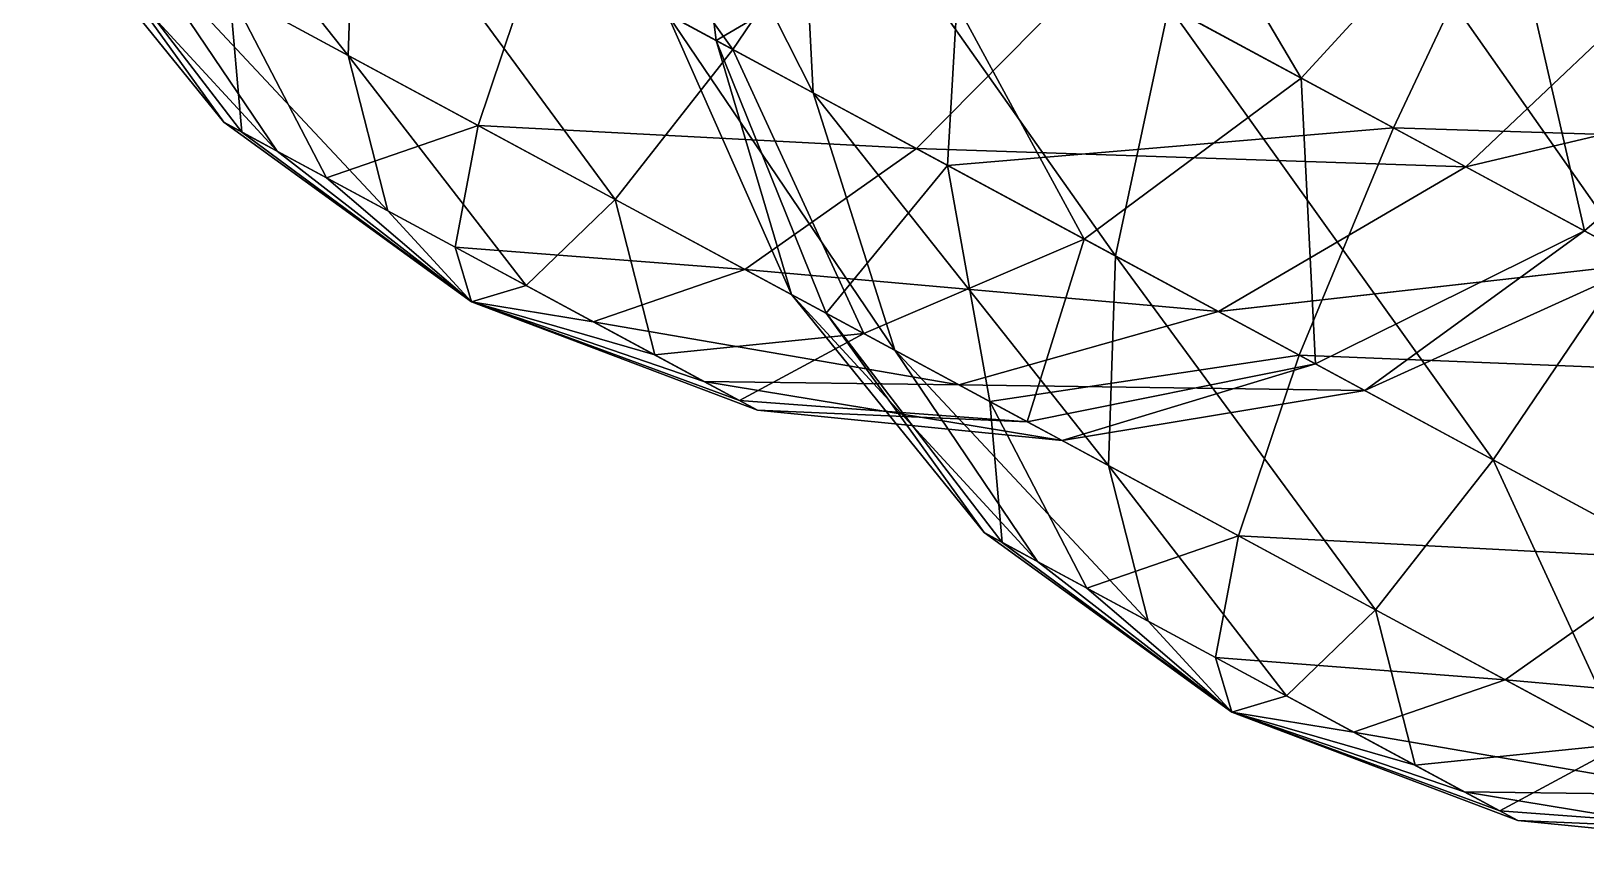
# Model space of a CAD drawing. Header units: metres. Extents: x -386 to 289, y -317 to 299.
# Drawn here: x -149.41 to -109.94, y -212.95 to -192.14 of the extents above; entities that cross this region are included whole.
import ezdxf

# ---------------------------------------------------------------- set-up
doc = ezdxf.new("R2010")
doc.units = ezdxf.units.M

msp = doc.modelspace()

# ---------------------------------------------------------------- linework, layer by layer
for points in [[(-139.82791, -181.10225, -522.39404), (-141.17772, -187.43388, -526.8011), (-131.595, -192.60445, -525.3821), (-131.5949, -192.60434, -525.38196)], [(-139.82791, -181.10225, -522.39404), (-131.595, -192.60445, -525.3821), (-128.0915, -187.43486, -520.6561), (-128.0914, -187.43475, -520.656)], [(-124.30803, -181.25484, -517.68524), (-128.0915, -187.43486, -520.6561), (-117.162735, -193.33171, -525.819), (-117.162636, -193.3316, -525.81885)], [(-124.30803, -181.25484, -517.68524), (-117.162735, -193.33171, -525.819), (-112.11856, -187.83192, -523.44366), (-112.11846, -187.83182, -523.44354)], [(-107.88292, -181.2946, -522.6335), (-112.11856, -187.83192, -523.44366), (-104.096054, -192.16063, -535.3559), (-104.095955, -192.16052, -535.3558)], [(-148.8522, -183.29295, -533.47437), (-146.78241, -189.82706, -537.2632), (-141.35573, -192.75513, -532.54443), (-141.35562, -192.75502, -532.5443)], [(-148.8522, -183.29295, -533.47437), (-141.35573, -192.75513, -532.54443), (-141.17772, -187.43388, -526.8011), (-141.17761, -187.43378, -526.80096)], [(-134.47034, -183.99304, -711.2679), (-133.26158, -191.7052, -711.89636), (-129.55174, -193.70692, -701.75696), (-129.55164, -193.70682, -701.75684)], [(-134.47034, -183.99304, -711.2679), (-129.55174, -193.70692, -701.75696), (-129.92673, -186.44464, -698.8497), (-129.92662, -186.44453, -698.84955)], [(-118.097824, -184.60568, -687.9063), (-120.52745, -191.51622, -690.67664), (-108.79105, -197.84883, -688.9387), (-108.790955, -197.84872, -688.9386)], [(-118.097824, -184.60568, -687.9063), (-108.79105, -197.84883, -688.9387), (-105.00757, -191.66881, -685.96783), (-105.00747, -191.6687, -685.9677)], [(-132.94084, -184.81831, -724.60376), (-132.01276, -192.37903, -722.78503), (-133.26158, -191.7052, -711.89636), (-133.26147, -191.7051, -711.89624)], [(-125.748055, -188.69933, -735.28394), (-132.01276, -192.37903, -722.78503), (-132.94084, -184.81831, -724.60376), (-132.94073, -184.8182, -724.60364)], [(-129.92673, -186.44464, -698.8497), (-129.55174, -193.70692, -701.75696), (-121.877266, -197.84785, -695.0837), (-121.87717, -197.84775, -695.08356)], [(-129.92673, -186.44464, -698.8497), (-121.877266, -197.84785, -695.0837), (-120.52745, -191.51622, -690.67664), (-120.52735, -191.51611, -690.6765)], [(-141.17772, -187.43388, -526.8011), (-141.35573, -192.75513, -532.54443), (-134.57971, -196.41127, -531.5411), (-134.5796, -196.41116, -531.54095)], [(-141.17772, -187.43388, -526.8011), (-134.57971, -196.41127, -531.5411), (-131.595, -192.60445, -525.3821), (-131.5949, -192.60434, -525.38196)], [(-128.0915, -187.43486, -520.6561), (-131.595, -192.60445, -525.3821), (-122.671684, -197.41919, -529.59753), (-122.671585, -197.41908, -529.5974)], [(-128.0915, -187.43486, -520.6561), (-122.671684, -197.41919, -529.59753), (-117.162735, -193.33171, -525.819), (-117.162636, -193.3316, -525.81885)], [(-112.11856, -187.83192, -523.44366), (-117.162735, -193.33171, -525.819), (-109.969955, -197.21274, -536.49915), (-109.96986, -197.21263, -536.499)], [(-112.11856, -187.83192, -523.44366), (-109.969955, -197.21274, -536.49915), (-104.096054, -192.16063, -535.3559), (-104.095955, -192.16052, -535.3558)], [(-111.73118, -188.04094, -743.41766), (-114.819275, -194.59618, -740.4468), (-125.748055, -188.69933, -735.28394), (-125.747955, -188.69922, -735.2838)], [(-98.64093, -195.10406, -741.4792), (-114.819275, -194.59618, -740.4468), (-111.73118, -188.04094, -743.41766), (-111.73108, -188.04083, -743.41754)], [(-94.61069, -188.45592, -742.42413), (-98.64093, -195.10406, -741.4792), (-111.73118, -188.04094, -743.41766), (-111.73108, -188.04083, -743.41754)], [(-148.5226, -188.88809, -552.13226), (-144.51674, -194.45499, -545.3866), (-149.40565, -188.41162, -544.4328), (-149.40555, -188.41151, -544.4327)], [(-149.40565, -188.41162, -544.4328), (-144.51674, -194.45499, -545.3866), (-143.15884, -195.18767, -541.67535), (-143.15874, -195.18756, -541.67523)], [(-149.40565, -188.41162, -544.4328), (-143.15884, -195.18767, -541.67535), (-146.78241, -189.82706, -537.2632), (-146.7823, -189.82695, -537.26306)], [(-144.36984, -191.1288, -558.2985), (-144.05965, -194.70163, -549.37213), (-148.5226, -188.88809, -552.13226), (-148.52249, -188.88799, -552.13214)], [(-148.5226, -188.88809, -552.13226), (-144.05965, -194.70163, -549.37213), (-144.51674, -194.45499, -545.3866), (-144.51663, -194.45488, -545.3865)], [(-125.748055, -188.69933, -735.28394), (-126.13987, -195.54787, -731.5054), (-132.01276, -192.37903, -722.78503), (-132.01265, -192.37892, -722.7849)], [(-114.819275, -194.59618, -740.4468), (-126.13987, -195.54787, -731.5054), (-125.748055, -188.69933, -735.28394), (-125.747955, -188.69922, -735.2838)], [(-125.748055, -188.69933, -735.28394), (-125.748055, -188.69933, -735.28394), (-114.819275, -194.59618, -740.4468), (-114.819176, -194.59607, -740.44666)], [(-146.78241, -189.82706, -537.2632), (-143.15884, -195.18767, -541.67535), (-140.3498, -196.70335, -539.2327), (-140.34969, -196.70325, -539.2326)], [(-146.78241, -189.82706, -537.2632), (-140.3498, -196.70335, -539.2327), (-141.35573, -192.75513, -532.54443), (-141.35562, -192.75502, -532.5443)], [(-136.51701, -189.94865, -567.43823), (-138.06012, -194.53334, -561.27924), (-144.36984, -191.1288, -558.2985), (-144.36974, -191.1287, -558.2984)], [(-126.93429, -195.11923, -566.0192), (-138.06012, -194.53334, -561.27924), (-136.51701, -189.94865, -567.43823), (-136.5169, -189.94855, -567.4381)], [(-122.38334, -190.51483, -570.4263), (-126.93429, -195.11923, -566.0192), (-136.51701, -189.94865, -567.43823), (-136.5169, -189.94855, -567.4381)], [(-112.98407, -195.58641, -562.25323), (-126.93429, -195.11923, -566.0192), (-122.38334, -190.51483, -570.4263), (-122.38324, -190.51472, -570.42615)], [(-107.45786, -190.3467, -564.0808), (-112.98407, -195.58641, -562.25323), (-122.38334, -190.51483, -570.4263), (-122.38324, -190.51472, -570.42615)], [(-102.39012, -193.0811, -550.2301), (-112.98407, -195.58641, -562.25323), (-107.45786, -190.3467, -564.0808), (-107.45776, -190.34659, -564.0807)], [(-138.06012, -194.53334, -561.27924), (-141.91002, -195.8615, -552.564), (-144.36984, -191.1288, -558.2985), (-144.36974, -191.1287, -558.2984)], [(-144.36984, -191.1288, -558.2985), (-141.91002, -195.8615, -552.564), (-144.05965, -194.70163, -549.37213), (-144.05954, -194.70152, -549.372)], [(-144.36984, -191.1288, -558.2985), (-144.36984, -191.1288, -558.2985), (-138.06012, -194.53334, -561.27924), (-138.06001, -194.53323, -561.2791)], [(-132.01276, -192.37903, -722.78503), (-130.1052, -198.82559, -712.7154), (-133.26158, -191.7052, -711.89636), (-133.26147, -191.7051, -711.89624)], [(-133.26158, -191.7052, -711.89636), (-130.1052, -198.82559, -712.7154), (-127.48194, -200.24103, -705.5458), (-127.48184, -200.24092, -705.54565)], [(-133.26158, -191.7052, -711.89636), (-127.48194, -200.24103, -705.5458), (-129.55174, -193.70692, -701.75696), (-129.55164, -193.70682, -701.75684)], [(-120.52745, -191.51622, -690.67664), (-121.877266, -197.84785, -695.0837), (-112.29453, -203.01842, -693.6647), (-112.29443, -203.01831, -693.66455)], [(-120.52745, -191.51622, -690.67664), (-112.29453, -203.01842, -693.6647), (-108.79105, -197.84883, -688.9387), (-108.790955, -197.84872, -688.9386)], [(-104.096054, -192.16063, -535.3559), (-109.969955, -197.21274, -536.49915), (-108.44045, -198.03801, -549.835), (-108.44035, -198.0379, -549.8349)], [(-126.13987, -195.54787, -731.5054), (-129.22214, -199.30206, -720.41486), (-132.01276, -192.37903, -722.78503), (-132.01265, -192.37892, -722.7849)], [(-132.01276, -192.37903, -722.78503), (-129.22214, -199.30206, -720.41486), (-130.1052, -198.82559, -712.7154), (-130.10509, -198.82549, -712.7153)], [(-141.35573, -192.75513, -532.54443), (-140.3498, -196.70335, -539.2327), (-136.84227, -198.5959, -538.7133), (-136.84216, -198.5958, -538.7132)], [(-141.35573, -192.75513, -532.54443), (-136.84227, -198.5959, -538.7133), (-134.57971, -196.41127, -531.5411), (-134.5796, -196.41116, -531.54095)], [(-131.595, -192.60445, -525.3821), (-134.57971, -196.41127, -531.5411), (-128.26999, -199.81581, -534.52185), (-128.26988, -199.8157, -534.5217)], [(-131.595, -192.60445, -525.3821), (-128.26999, -199.81581, -534.52185), (-122.671684, -197.41919, -529.59753), (-122.671585, -197.41908, -529.5974)], [(-117.162735, -193.33171, -525.819), (-122.671684, -197.41919, -529.59753), (-116.798805, -200.58804, -538.3179), (-116.798706, -200.58794, -538.31775)], [(-117.162735, -193.33171, -525.819), (-116.798805, -200.58804, -538.3179), (-109.969955, -197.21274, -536.49915), (-109.96986, -197.21263, -536.499)], [(-102.39012, -193.0811, -550.2301), (-108.44045, -198.03801, -549.835), (-112.98407, -195.58641, -562.25323), (-112.98397, -195.5863, -562.2531)], [(-129.55174, -193.70692, -701.75696), (-127.48194, -200.24103, -705.5458), (-122.05527, -203.1691, -700.827), (-122.05517, -203.16899, -700.8269)], [(-129.55174, -193.70692, -701.75696), (-122.05527, -203.1691, -700.827), (-121.877266, -197.84785, -695.0837), (-121.87717, -197.84775, -695.08356)], [(-144.05965, -194.70163, -549.37213), (-138.22847, -199.00949, -546.41016), (-144.51674, -194.45499, -545.3866), (-144.51663, -194.45488, -545.3865)], [(-144.51674, -194.45499, -545.3866), (-138.22847, -199.00949, -546.41016), (-143.15884, -195.18767, -541.67535), (-143.15874, -195.18756, -541.67523)], [(-138.06012, -194.53334, -561.27924), (-138.64386, -197.62383, -554.107), (-141.91002, -195.8615, -552.564), (-141.90991, -195.86139, -552.5639)], [(-131.2841, -198.18948, -560.2759), (-138.64386, -197.62383, -554.107), (-138.06012, -194.53334, -561.27924), (-138.06001, -194.53323, -561.2791)], [(-126.93429, -195.11923, -566.0192), (-131.2841, -198.18948, -560.2759), (-138.06012, -194.53334, -561.27924), (-138.06001, -194.53323, -561.2791)], [(-141.91002, -195.8615, -552.564), (-138.22847, -199.00949, -546.41016), (-144.05965, -194.70163, -549.37213), (-144.05954, -194.70152, -549.372)], [(-114.819275, -194.59618, -740.4468), (-117.21656, -200.36263, -735.7208), (-126.13987, -195.54787, -731.5054), (-126.13977, -195.54776, -731.50525)], [(-103.08288, -200.9288, -738.70886), (-117.21656, -200.36263, -735.7208), (-114.819275, -194.59618, -740.4468), (-114.819176, -194.59607, -740.44666)], [(-98.64093, -195.10406, -741.4792), (-103.08288, -200.9288, -738.70886), (-114.819275, -194.59618, -740.4468), (-114.819176, -194.59607, -740.44666)], [(-143.15884, -195.18767, -541.67535), (-138.22847, -199.00949, -546.41016), (-140.3498, -196.70335, -539.2327), (-140.34969, -196.70325, -539.2326)], [(-119.25981, -199.26015, -559.34595), (-131.2841, -198.18948, -560.2759), (-126.93429, -195.11923, -566.0192), (-126.93419, -195.11913, -566.0191)], [(-112.98407, -195.58641, -562.25323), (-119.25981, -199.26015, -559.34595), (-126.93429, -195.11923, -566.0192), (-126.93419, -195.11913, -566.0191)], [(-126.13987, -195.54787, -731.5054), (-125.06938, -201.54277, -726.5811), (-129.22214, -199.30206, -720.41486), (-129.22203, -199.30196, -720.41473)], [(-117.21656, -200.36263, -735.7208), (-125.06938, -201.54277, -726.5811), (-126.13987, -195.54787, -731.5054), (-126.13977, -195.54776, -731.50525)], [(-126.13987, -195.54787, -731.5054), (-126.13987, -195.54787, -731.5054), (-117.21656, -200.36263, -735.7208), (-117.21646, -200.36252, -735.7207)], [(-108.44045, -198.03801, -549.835), (-119.25981, -199.26015, -559.34595), (-112.98407, -195.58641, -562.25323), (-112.98397, -195.5863, -562.2531)], [(-138.64386, -197.62383, -554.107), (-138.22847, -199.00949, -546.41016), (-141.91002, -195.8615, -552.564), (-141.90991, -195.86139, -552.5639)], [(-134.57971, -196.41127, -531.5411), (-136.84227, -198.5959, -538.7133), (-133.57611, -200.35823, -540.2563), (-133.576, -200.35812, -540.25616)], [(-134.57971, -196.41127, -531.5411), (-133.57611, -200.35823, -540.2563), (-128.26999, -199.81581, -534.52185), (-128.26988, -199.8157, -534.5217)], [(-140.3498, -196.70335, -539.2327), (-138.22847, -199.00949, -546.41016), (-136.84227, -198.5959, -538.7133), (-136.84216, -198.5958, -538.7132)], [(-109.969955, -197.21274, -536.49915), (-116.798805, -200.58804, -538.3179), (-115.54997, -201.26187, -549.20654), (-115.54987, -201.26176, -549.2064)], [(-109.969955, -197.21274, -536.49915), (-115.54997, -201.26187, -549.20654), (-108.44045, -198.03801, -549.835), (-108.44035, -198.0379, -549.8349)], [(-135.13634, -199.51639, -553.5876), (-138.22847, -199.00949, -546.41016), (-138.64386, -197.62383, -554.107), (-138.64375, -197.62372, -554.1069)], [(-131.2841, -198.18948, -560.2759), (-135.13634, -199.51639, -553.5876), (-138.64386, -197.62383, -554.107), (-138.64375, -197.62372, -554.1069)], [(-122.671684, -197.41919, -529.59753), (-128.26999, -199.81581, -534.52185), (-124.117226, -202.05652, -540.68805), (-124.11713, -202.05641, -540.6879)], [(-122.671684, -197.41919, -529.59753), (-124.117226, -202.05652, -540.68805), (-116.798805, -200.58804, -538.3179), (-116.798706, -200.58794, -538.31775)], [(-121.877266, -197.84785, -695.0837), (-122.05527, -203.1691, -700.827), (-115.27925, -206.82524, -699.82367), (-115.27915, -206.82513, -699.82355)], [(-121.877266, -197.84785, -695.0837), (-115.27925, -206.82524, -699.82367), (-112.29453, -203.01842, -693.6647), (-112.29443, -203.01831, -693.66455)], [(-108.44045, -198.03801, -549.835), (-115.54997, -201.26187, -549.20654), (-119.25981, -199.26015, -559.34595), (-119.25971, -199.26004, -559.3458)], [(-108.79105, -197.84883, -688.9387), (-112.29453, -203.01842, -693.6647), (-103.37122, -207.83316, -697.8801), (-103.371124, -207.83305, -697.88)], [(-125.85742, -201.11755, -555.5571), (-135.13634, -199.51639, -553.5876), (-131.2841, -198.18948, -560.2759), (-131.284, -198.18938, -560.27576)], [(-119.25981, -199.26015, -559.34595), (-125.85742, -201.11755, -555.5571), (-131.2841, -198.18948, -560.2759), (-131.284, -198.18938, -560.27576)], [(-136.84227, -198.5959, -538.7133), (-138.22847, -199.00949, -546.41016), (-133.57611, -200.35823, -540.2563), (-133.576, -200.35812, -540.25616)], [(-129.22214, -199.30206, -720.41486), (-125.216286, -204.86896, -713.6692), (-130.1052, -198.82559, -712.7154), (-130.10509, -198.82549, -712.7153)], [(-130.1052, -198.82559, -712.7154), (-125.216286, -204.86896, -713.6692), (-123.85838, -205.60164, -709.95795), (-123.858284, -205.60153, -709.9578)], [(-130.1052, -198.82559, -712.7154), (-123.85838, -205.60164, -709.95795), (-127.48194, -200.24103, -705.5458), (-127.48184, -200.24092, -705.54565)], [(-133.57611, -200.35823, -540.2563), (-138.22847, -199.00949, -546.41016), (-131.42648, -201.5181, -543.4482), (-131.42638, -201.51799, -543.44806)], [(-131.42648, -201.5181, -543.4482), (-138.22847, -199.00949, -546.41016), (-130.96939, -201.76474, -547.4337), (-130.96928, -201.76463, -547.4336)], [(-130.96939, -201.76474, -547.4337), (-138.22847, -199.00949, -546.41016), (-132.32729, -201.03206, -551.14496), (-132.32718, -201.03195, -551.14484)], [(-132.32729, -201.03206, -551.14496), (-138.22847, -199.00949, -546.41016), (-135.13634, -199.51639, -553.5876), (-135.13623, -199.51628, -553.58746)], [(-125.06938, -201.54277, -726.5811), (-124.75918, -205.1156, -717.6547), (-129.22214, -199.30206, -720.41486), (-129.22203, -199.30196, -720.41473)], [(-129.22214, -199.30206, -720.41486), (-124.75918, -205.1156, -717.6547), (-125.216286, -204.86896, -713.6692), (-125.21619, -204.86885, -713.66907)], [(-115.54997, -201.26187, -549.20654), (-125.85742, -201.11755, -555.5571), (-119.25981, -199.26015, -559.34595), (-119.25971, -199.26004, -559.3458)], [(-125.85742, -201.11755, -555.5571), (-132.32729, -201.03206, -551.14496), (-135.13634, -199.51639, -553.5876), (-135.13623, -199.51628, -553.58746)], [(-128.26999, -199.81581, -534.52185), (-133.57611, -200.35823, -540.2563), (-131.42648, -201.5181, -543.4482), (-131.42638, -201.51799, -543.44806)], [(-128.26999, -199.81581, -534.52185), (-131.42648, -201.5181, -543.4482), (-124.117226, -202.05652, -540.68805), (-124.11713, -202.05641, -540.6879)], [(-127.48194, -200.24103, -705.5458), (-123.85838, -205.60164, -709.95795), (-121.04933, -207.11732, -707.5153), (-121.04923, -207.11722, -707.5152)], [(-127.48194, -200.24103, -705.5458), (-121.04933, -207.11732, -707.5153), (-122.05527, -203.1691, -700.827), (-122.05517, -203.16899, -700.8269)], [(-117.21656, -200.36263, -735.7208), (-118.75965, -204.94731, -729.5618), (-125.06938, -201.54277, -726.5811), (-125.06928, -201.54266, -726.581)], [(-107.63383, -205.5332, -734.3018), (-118.75965, -204.94731, -729.5618), (-117.21656, -200.36263, -735.7208), (-117.21646, -200.36252, -735.7207)], [(-103.08288, -200.9288, -738.70886), (-107.63383, -205.5332, -734.3018), (-117.21656, -200.36263, -735.7208), (-117.21646, -200.36252, -735.7207)], [(-116.798805, -200.58804, -538.3179), (-124.117226, -202.05652, -540.68805), (-123.23417, -202.53299, -548.3875), (-123.23407, -202.53288, -548.3874)], [(-116.798805, -200.58804, -538.3179), (-123.23417, -202.53299, -548.3875), (-115.54997, -201.26187, -549.20654), (-115.54987, -201.26176, -549.2064)], [(-123.23417, -202.53299, -548.3875), (-130.96939, -201.76474, -547.4337), (-132.32729, -201.03206, -551.14496), (-132.32718, -201.03195, -551.14484)], [(-123.23417, -202.53299, -548.3875), (-132.32729, -201.03206, -551.14496), (-125.85742, -201.11755, -555.5571), (-125.85732, -201.11745, -555.557)], [(-115.54997, -201.26187, -549.20654), (-123.23417, -202.53299, -548.3875), (-125.85742, -201.11755, -555.5571), (-125.85732, -201.11745, -555.557)], [(-124.117226, -202.05652, -540.68805), (-131.42648, -201.5181, -543.4482), (-130.96939, -201.76474, -547.4337), (-130.96928, -201.76463, -547.4336)], [(-118.75965, -204.94731, -729.5618), (-122.60956, -206.27547, -720.8466), (-125.06938, -201.54277, -726.5811), (-125.06928, -201.54266, -726.581)], [(-125.06938, -201.54277, -726.5811), (-122.60956, -206.27547, -720.8466), (-124.75918, -205.1156, -717.6547), (-124.75908, -205.1155, -717.6546)], [(-125.06938, -201.54277, -726.5811), (-125.06938, -201.54277, -726.5811), (-118.75965, -204.94731, -729.5618), (-118.75955, -204.9472, -729.5617)], [(-124.117226, -202.05652, -540.68805), (-130.96939, -201.76474, -547.4337), (-123.23417, -202.53299, -548.3875), (-123.23407, -202.53288, -548.3874)], [(-122.05527, -203.1691, -700.827), (-121.04933, -207.11732, -707.5153), (-117.54181, -209.00987, -706.9959), (-117.54171, -209.00977, -706.9958)], [(-122.05527, -203.1691, -700.827), (-117.54181, -209.00987, -706.9959), (-115.27925, -206.82524, -699.82367), (-115.27915, -206.82513, -699.82355)], [(-112.29453, -203.01842, -693.6647), (-115.27925, -206.82524, -699.82367), (-108.96952, -210.22978, -702.80444), (-108.96942, -210.22968, -702.8043)], [(-112.29453, -203.01842, -693.6647), (-108.96952, -210.22978, -702.80444), (-103.37122, -207.83316, -697.8801), (-103.371124, -207.83305, -697.88)], [(-124.75918, -205.1156, -717.6547), (-118.92802, -209.42346, -714.69275), (-125.216286, -204.86896, -713.6692), (-125.21619, -204.86885, -713.66907)], [(-125.216286, -204.86896, -713.6692), (-118.92802, -209.42346, -714.69275), (-123.85838, -205.60164, -709.95795), (-123.858284, -205.60153, -709.9578)], [(-122.60956, -206.27547, -720.8466), (-118.92802, -209.42346, -714.69275), (-124.75918, -205.1156, -717.6547), (-124.75908, -205.1155, -717.6546)], [(-118.75965, -204.94731, -729.5618), (-119.3434, -208.0378, -722.3896), (-122.60956, -206.27547, -720.8466), (-122.60946, -206.27536, -720.8465)], [(-111.983635, -208.60345, -728.5585), (-119.3434, -208.0378, -722.3896), (-118.75965, -204.94731, -729.5618), (-118.75955, -204.9472, -729.5617)], [(-107.63383, -205.5332, -734.3018), (-111.983635, -208.60345, -728.5585), (-118.75965, -204.94731, -729.5618), (-118.75955, -204.9472, -729.5617)], [(-123.85838, -205.60164, -709.95795), (-118.92802, -209.42346, -714.69275), (-121.04933, -207.11732, -707.5153), (-121.04923, -207.11722, -707.5152)], [(-99.95935, -209.67412, -727.62854), (-111.983635, -208.60345, -728.5585), (-107.63383, -205.5332, -734.3018), (-107.63373, -205.5331, -734.3017)], [(-119.3434, -208.0378, -722.3896), (-118.92802, -209.42346, -714.69275), (-122.60956, -206.27547, -720.8466), (-122.60946, -206.27536, -720.8465)], [(-121.04933, -207.11732, -707.5153), (-118.92802, -209.42346, -714.69275), (-117.54181, -209.00987, -706.9959), (-117.54171, -209.00977, -706.9958)], [(-115.27925, -206.82524, -699.82367), (-117.54181, -209.00987, -706.9959), (-114.27565, -210.7722, -708.5389), (-114.27555, -210.7721, -708.53876)], [(-115.27925, -206.82524, -699.82367), (-114.27565, -210.7722, -708.5389), (-108.96952, -210.22978, -702.80444), (-108.96942, -210.22968, -702.8043)], [(-115.83588, -209.93036, -721.8702), (-118.92802, -209.42346, -714.69275), (-119.3434, -208.0378, -722.3896), (-119.3433, -208.03769, -722.38947)], [(-111.983635, -208.60345, -728.5585), (-115.83588, -209.93036, -721.8702), (-119.3434, -208.0378, -722.3896), (-119.3433, -208.03769, -722.38947)], [(-106.55696, -211.53152, -723.8397), (-115.83588, -209.93036, -721.8702), (-111.983635, -208.60345, -728.5585), (-111.983536, -208.60335, -728.55835)], [(-99.95935, -209.67412, -727.62854), (-106.55696, -211.53152, -723.8397), (-111.983635, -208.60345, -728.5585), (-111.983536, -208.60335, -728.55835)], [(-117.54181, -209.00987, -706.9959), (-118.92802, -209.42346, -714.69275), (-114.27565, -210.7722, -708.5389), (-114.27555, -210.7721, -708.53876)], [(-114.27565, -210.7722, -708.5389), (-118.92802, -209.42346, -714.69275), (-112.12603, -211.93207, -711.7308), (-112.12593, -211.93196, -711.73065)], [(-112.12603, -211.93207, -711.7308), (-118.92802, -209.42346, -714.69275), (-111.66892, -212.17871, -715.7163), (-111.66882, -212.1786, -715.7162)], [(-111.66892, -212.17871, -715.7163), (-118.92802, -209.42346, -714.69275), (-113.026825, -211.44603, -719.42755), (-113.026726, -211.44592, -719.4274)], [(-113.026825, -211.44603, -719.42755), (-118.92802, -209.42346, -714.69275), (-115.83588, -209.93036, -721.8702), (-115.83578, -209.93025, -721.87006)], [(-106.55696, -211.53152, -723.8397), (-113.026825, -211.44603, -719.42755), (-115.83588, -209.93036, -721.8702), (-115.83578, -209.93025, -721.87006)], [(-108.96952, -210.22978, -702.80444), (-114.27565, -210.7722, -708.5389), (-112.12603, -211.93207, -711.7308), (-112.12593, -211.93196, -711.73065)], [(-108.96952, -210.22978, -702.80444), (-112.12603, -211.93207, -711.7308), (-104.816765, -212.47049, -708.97064), (-104.816666, -212.47038, -708.9705)], [(-103.93371, -212.94696, -716.6701), (-111.66892, -212.17871, -715.7163), (-113.026825, -211.44603, -719.42755), (-113.026726, -211.44592, -719.4274)], [(-103.93371, -212.94696, -716.6701), (-113.026825, -211.44603, -719.42755), (-106.55696, -211.53152, -723.8397), (-106.55686, -211.53142, -723.8396)], [(-104.816765, -212.47049, -708.97064), (-112.12603, -211.93207, -711.7308), (-111.66892, -212.17871, -715.7163), (-111.66882, -212.1786, -715.7162)], [(-104.816765, -212.47049, -708.97064), (-111.66892, -212.17871, -715.7163), (-103.93371, -212.94696, -716.6701), (-103.93361, -212.94685, -716.67)]]:
    msp.add_3dface(points)

doc.saveas('drawing.dxf')
